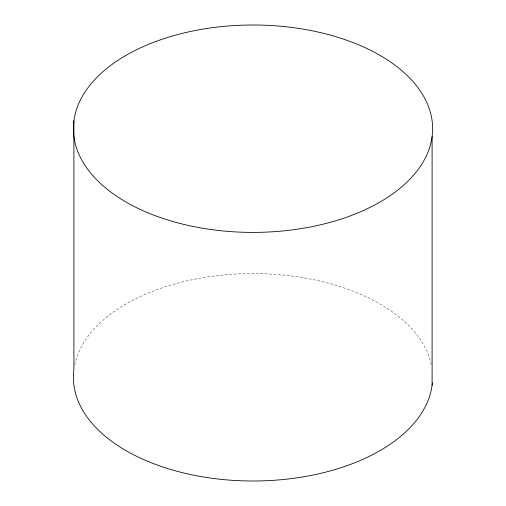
<?xml version="1.0" encoding="UTF-8"?>
<svg xmlns="http://www.w3.org/2000/svg" width="506" height="506" viewBox="0 0 506 506"><rect width="100%" height="100%" fill="white"/><g stroke="black" fill="none" stroke-linecap="round" stroke-linejoin="round"><path stroke-width="0.38" stroke-dasharray="2.53 1.9" d="M74.667 364.908A179.624 103.705 0 0 1 253.126 273.594A179.624 103.705 0 0 1 431.365 365.054"/><path stroke-width="0.76" d="M432.099 136.614A179.624 103.705 0 0 1 151.579 214.291A179.624 103.705 0 0 1 175.323 35.199A179.624 103.705 0 0 1 432.099 136.614L432.099 385.211M73.901 120.789L73.901 369.386A179.624 103.705 0 0 0 241.286 480.782A179.624 103.705 0 0 0 432.358 382.909"/></g></svg>
